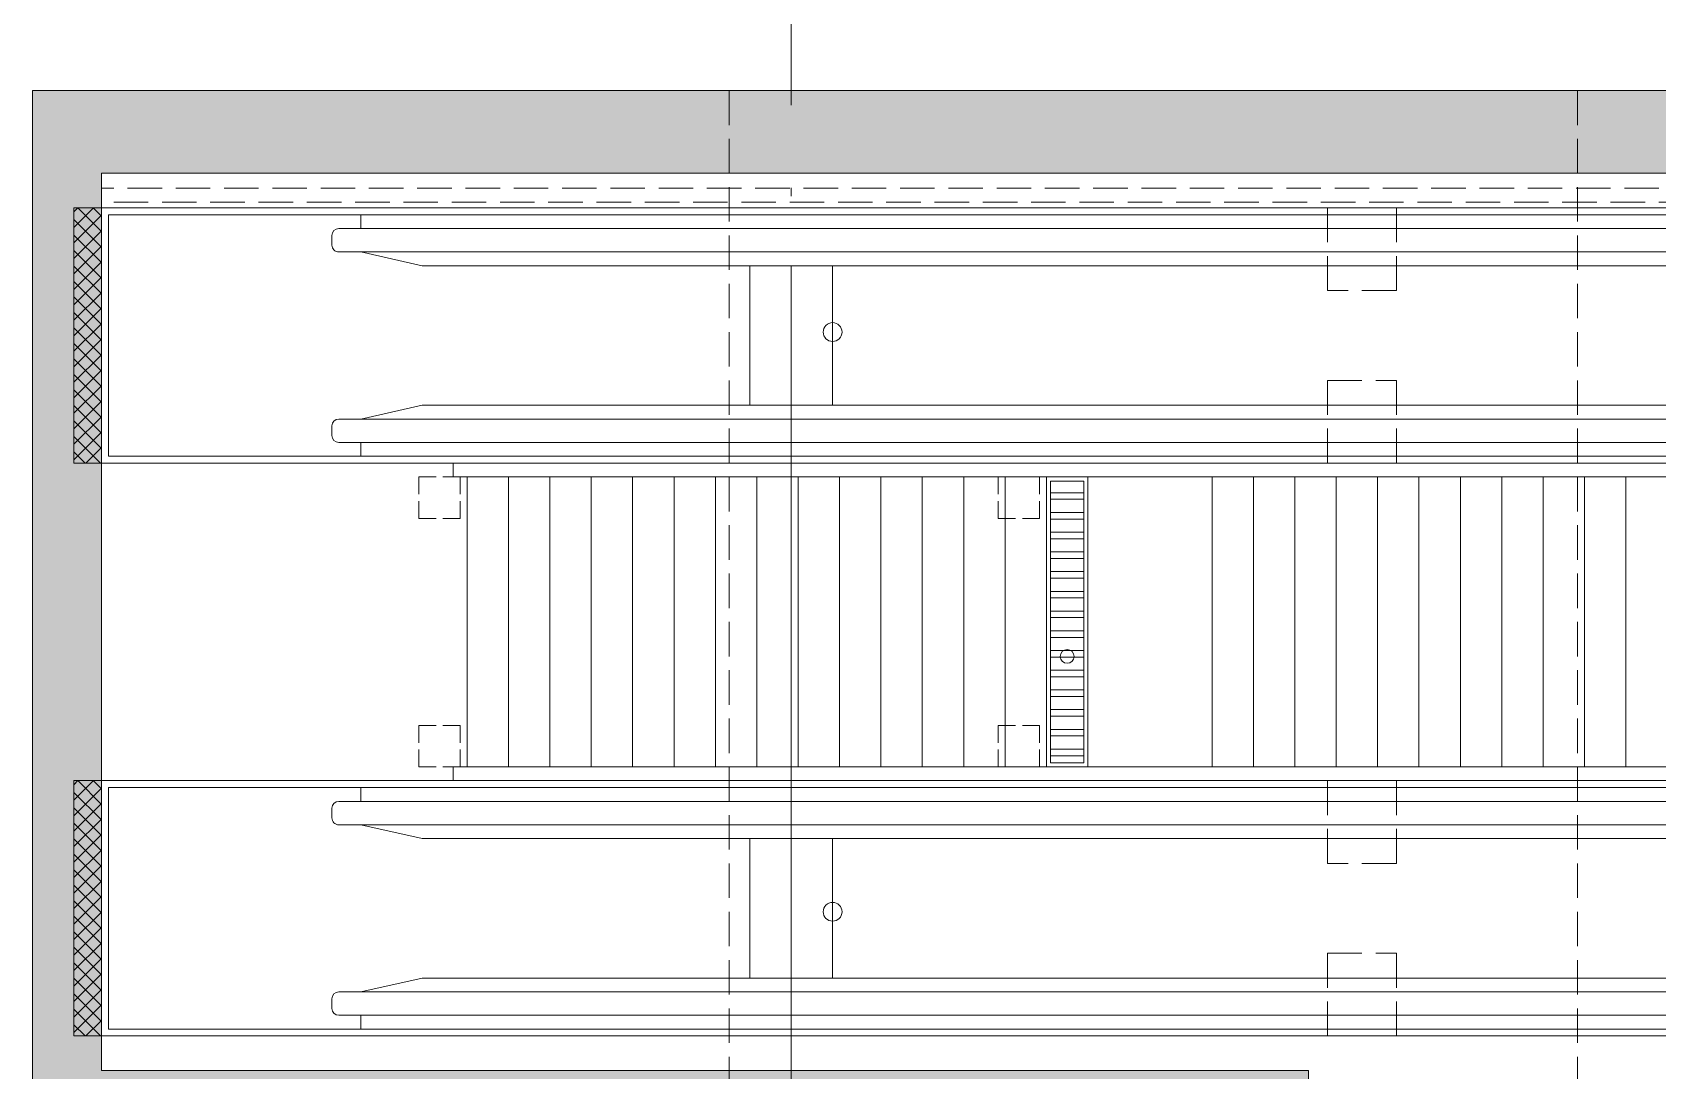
# Model space of a CAD drawing. Extents: x 4 to 13611208, y -605838 to 574722.
# Drawn here: x 12957510 to 12969289, y 424202 to 431722 of the extents above; entities that cross this region are included whole.
import ezdxf

# ---------------------------------------------------------------- set-up
doc = ezdxf.new("R2010")
doc.units = 0
doc.header["$LTSCALE"] = 1000
doc.header["$MEASUREMENT"] = 0
doc.linetypes.add('DASH', pattern=[0.35, 0.25, -0.1])
doc.linetypes.add('DOTE', pattern=[2.42, 2, -0.2, 0.02, -0.2])
doc.layers.add('建筑底图', color=8, linetype='Continuous', lineweight=13)

# ---------------------------------------------------------------- blocks, each defined once
blk = doc.blocks.new('3号出入口附属')
at = {"layer": '建筑底图'}
h = blk.add_hatch(dxfattribs=at)
h.set_pattern_fill('钢筋混凝土', color=256, scale=100, style=0)
h.set_pattern_definition([(45, (0, 0), (-176.7766953, 176.7766953), []), (50, (0, 0), (717.260183, -62.752135), [75, -825]), (355, (0, 0), (-138.751334, 752.192134), [60, -660]), (100.4514, (59.8, -5.2), (578.50938, 689.439542), [63.74019, -701.14211]), (46.1842, (0, 200), (1067.24105, -165.519014), [112.5, -1237.5]), (96.6356, (88.9, 186.2), (934.66271, 974.11787), [95.61029, -1051.713]), (351.1842, (0, 200), (934.66195, 974.1186), [90, -990]), (21, (100, 150), (596.907052, -402.61889), [75, -825]), (326, (100, 150), (243.31533, 725.150045), [60, -660]), (71.4514, (149.74, 116.45), (840.22263, 322.530497), [63.74019, -701.14211]), (37.5, (0, 0), (12.1598553, 332.893854), [0, -652, 0, -670, 0, -662.5]), (7.5, (0, 0), (263.069537, 394.411712), [0, -382, 0, -637, 0, -252.5]), (327.5, (-223, 0), (533.822436, -22.554872), [0, -250, 0, -780, 0, -1035]), (317.5, (-323, 0), (583.18617, 100.104982), [0, -325, 0, -518, 0, -735])])
h.paths.add_polyline_path([(11939104.3, 290868.3), (11939104.3, 291468.3), (11907705.3, 291468.3), (11907705.3, 283768.3), (11916954.3, 283768.3), (11916954.3, 284368.3), (11908205.3, 284368.3), (11908205.3, 290868.3)])
at = {"layer": '建筑底图', "lineweight": 0, "extrusion": (-6.46331e-06, 2.52909e-06, 1)}
h = blk.add_hatch(dxfattribs=at)
h.set_pattern_fill('ANSI37', color=8, scale=50, style=0)
h.set_pattern_definition([(44.9999996, (3471544.47, 286654.305), (-56.1266003, 56.1266012), []), (134.9999996, (3471544.47, 286654.305), (-56.1266012, -56.1266003), [])])
h.paths.add_polyline_path([(11908205.3, 290618.3), (11908005.3, 290618.3), (11908005.3, 288768.3), (11908205.3, 288768.3)])
at = {"layer": '建筑底图', "extrusion": (-6.46331e-06, 2.52909e-06, 1)}
h = blk.add_hatch(dxfattribs=at)
h.set_pattern_fill('ANSI32', color=256, scale=30, angle=315, style=0)
h.set_pattern_definition([(3e-07, (12541879.45, 577834.57), (-7e-07, 142.875), []), (3e-07, (12541927.07, 577786.95), (-7e-07, 142.875), [])])
h.paths.add_polyline_path([(11915325.3, 288638.3), (11915085.3, 288638.3), (11915085.3, 286598.3), (11915325.3, 286598.3)])
at = {"layer": '建筑底图', "lineweight": 0, "extrusion": (-6.46331e-06, 2.52909e-06, 1)}
h = blk.add_hatch(dxfattribs=at)
h.set_pattern_fill('ANSI37', color=8, scale=50, style=0)
h.set_pattern_definition([(44.9999996, (3471544.47, 282504.305), (-56.1266003, 56.1266012), []), (134.9999996, (3471544.47, 282504.305), (-56.1266012, -56.1266003), [])])
h.paths.add_polyline_path([(11908205.3, 286468.3), (11908005.3, 286468.3), (11908005.3, 284618.3), (11908205.3, 284618.3)])
at = {"layer": '建筑底图', "linetype": 'DOTE', "ltscale": 3}
blk.add_line((11913204.3, 269583), (11913204.3, 294100), dxfattribs=at)
at = {"layer": '建筑底图'}
for p, q in [((11946804.3, 291468.3), (11907705.3, 291468.3)), ((11907705.3, 291468.3), (11907705.3, 283768.3)), ((11908205.3, 284368.3), (11908205.3, 290868.3)), ((11908205.3, 290868.3), (11946204.3, 290868.3)), ((11910855.3, 288668.4), (11910855.3, 286568.3)), ((11911155.3, 288668.4), (11911155.3, 286568.3)), ((11911455.3, 288668.4), (11911455.3, 286568.3)), ((11911755.3, 288668.4), (11911755.3, 286568.3)), ((11912055.3, 288668.4), (11912055.3, 286568.3)), ((11912355.3, 288668.4), (11912355.3, 286568.3)), ((11912655.3, 288668.4), (11912655.3, 286568.3)), ((11912955.3, 288668.4), (11912955.3, 286568.3)), ((11913255.3, 288668.4), (11913255.3, 286568.3)), ((11913555.3, 288668.4), (11913555.3, 286568.3)), ((11913855.3, 288668.4), (11913855.3, 286568.3)), ((11914155.3, 288668.4), (11914155.3, 286568.3)), ((11914455.3, 288668.4), (11914455.3, 286568.3)), ((11914755.3, 288668.4), (11914755.3, 286568.3)), ((11915055.3, 288668.3), (11915055.3, 286568.3)), ((11916255.3, 288668.4), (11916255.3, 286568.3)), ((11916555.3, 288668.4), (11916555.3, 286568.3)), ((11916855.3, 288668.4), (11916855.3, 286568.3)), ((11917155.3, 288668.4), (11917155.3, 286568.3)), ((11917455.3, 288668.4), (11917455.3, 286568.3)), ((11917755.3, 288668.4), (11917755.3, 286568.3)), ((11918055.3, 288668.4), (11918055.3, 286568.3)), ((11918355.3, 288668.4), (11918355.3, 286568.3)), ((11918655.3, 288668.4), (11918655.3, 286568.3)), ((11918955.3, 288668.4), (11918955.3, 286568.3)), ((11919255.3, 288668.4), (11919255.3, 286568.3)), ((11916954.3, 284368.3), (11908205.3, 284368.3)), ((11916954.3, 283768.3), (11916954.3, 284368.3))]:
    blk.add_line(p, q, dxfattribs=at)
at = {"layer": '建筑底图', "linetype": 'DASH'}
for p, q in [((11912754.3, 291468.3), (11912754.3, 283768.3)), ((11918904.3, 291468.3), (11918904.3, 283768.3)), ((11946094.3, 290760.3), (11908205.3, 290760.3)), ((11945994.3, 290660.3), (11908205.3, 290660.3))]:
    blk.add_line(p, q, dxfattribs=at)
at = {"layer": '建筑底图', "lineweight": 0, "extrusion": (-6.46331e-06, 2.52909e-06, 1)}
for p, q in [((11908205.3, 290868.3), (11923611.6, 290868.3)), ((11908205.3, 290618.3), (11923611.6, 290618.3)), ((11908255.3, 290568.3), (11908255.3, 288818.3)), ((11908255.3, 290568.3), (11923611.6, 290568.3)), ((11910085.9, 290568.3), (11910085.9, 290468.3)), ((11909875.3, 290348.3), (11909875.3, 290418.3)), ((11923611.6, 290468.3), (11909925.2, 290468.3)), ((11923611.6, 290298.3), (11909925.3, 290298.3)), ((11910529.6, 290198.3), (11910085.9, 290298.3)), ((11923611.6, 290198.3), (11910529.6, 290198.3)), ((11912905.3, 290198.3), (11912905.3, 289188.3)), ((11913205.3, 290198.3), (11913205.3, 289188.3)), ((11913505.3, 290198.3), (11913505.3, 289188.3)), ((11910529.6, 289188.3), (11910085.9, 289088.3)), ((11923611.6, 289188.3), (11910529.6, 289188.3)), ((11923611.6, 289088.3), (11909925.3, 289088.3)), ((11909875.3, 289038.3), (11909875.3, 288968.3)), ((11923611.6, 288918.3), (11909925.3, 288918.3)), ((11910085.9, 288818.3), (11910085.9, 288918.3)), ((11908205.3, 288768.3), (11923611.6, 288768.6)), ((11923611.6, 288818.3), (11908255.3, 288818.3)), ((11910755.3, 288668.4), (11910755.3, 288768.4)), ((11910755.3, 288668.3), (11932274, 288668.3)), ((11908205.3, 286468.3), (11923611.6, 286468)), ((11910755.3, 286468.3), (11910755.3, 286568.3)), ((11910755.3, 286568.3), (11932274, 286568.3)), ((11908205.3, 284668.3), (11908205.3, 286418.3)), ((11908255.3, 284668.3), (11908255.3, 286418.3)), ((11923611.6, 286418.3), (11908255.3, 286418.3)), ((11910085.9, 286418.3), (11910085.9, 286318.3)), ((11909875.3, 286198.3), (11909875.3, 286268.3)), ((11923611.6, 286318.3), (11909925.3, 286318.3)), ((11923611.6, 286148.3), (11909925.2, 286148.3)), ((11910529.6, 286048.3), (11910085.9, 286148.3)), ((11923611.6, 286048.3), (11910529.6, 286048.3)), ((11912905.3, 285038.3), (11912905.3, 286048.3)), ((11913205.3, 285038.3), (11913205.3, 286048.3)), ((11913505.3, 285038.3), (11913505.3, 286048.3)), ((11923611.6, 284938.3), (11909925.3, 284938.3)), ((11910529.6, 285038.3), (11910085.9, 284938.3)), ((11923611.6, 285038.3), (11910529.6, 285038.3)), ((11909875.3, 284888.3), (11909875.3, 284818.3)), ((11923611.6, 284768.3), (11909925.3, 284768.3)), ((11910085.9, 284668.3), (11910085.9, 284768.3)), ((11908205.2, 284618.3), (11935614.3, 284618.3)), ((11908255.3, 284668.3), (11923611.6, 284668.3))]:
    blk.add_line(p, q, dxfattribs=at)
at = {"layer": '建筑底图', "ltscale": 3}
for p, q in [((11945954.3, 290618.3), (11908205.3, 290618.3)), ((11939954.3, 284618.3), (11908205.3, 284618.3))]:
    blk.add_line(p, q, dxfattribs=at)
at = {"layer": '建筑底图', "extrusion": (-6.46331e-06, 2.52909e-06, 1)}
blk.add_line((11918011.4, 290618.3), (11916951.1, 290618.3), dxfattribs=at)
for points, elevation in [([(11908205.3, 290618.3), (11908005.3, 290618.3), (11908005.3, 288768.3), (11908205.3, 288768.3)], -76.2), ([(11915355.3, 288668.3), (11915055.3, 288668.3), (11915055.3, 286568.3), (11915355.3, 286568.3)], -76.3), ([(11915325.3, 288638.3), (11915085.3, 288638.3), (11915085.3, 286598.3), (11915325.3, 286598.3)], -76.3), ([(11908205.3, 286468.3), (11908005.3, 286468.3), (11908005.3, 284618.3), (11908205.3, 284618.3)], -76.2)]:
    blk.add_lwpolyline(points, close=True, dxfattribs=dict(at, elevation=elevation))
at = {"layer": '建筑底图', "linetype": 'DASH'}
for points in [[(11917091.6, 290618.3), (11917591.6, 290618.3), (11917591.6, 290018.3), (11917091.6, 290018.3)], [(11917091.6, 289368.3), (11917591.6, 289368.3), (11917591.6, 288768.3), (11917091.6, 288768.3)], [(11917091.6, 286468.3), (11917591.6, 286468.3), (11917591.6, 285868.3), (11917091.6, 285868.3)], [(11917091.6, 285218.3), (11917591.6, 285218.3), (11917591.6, 284618.3), (11917091.6, 284618.3)]]:
    blk.add_lwpolyline(points, close=True, dxfattribs=at)
at = {"layer": '建筑底图', "linetype": 'DASH', "ltscale": 0.5}
for points in [[(11910505.3, 288668.3), (11910805.3, 288668.3), (11910805.3, 288368.3), (11910505.3, 288368.3)], [(11914705.3, 288668.3), (11915005.3, 288668.3), (11915005.3, 288368.3), (11914705.3, 288368.3)], [(11910505.3, 286568.3), (11910805.3, 286568.3), (11910805.3, 286868.3), (11910505.3, 286868.3)], [(11914705.3, 286568.3), (11915005.3, 286568.3), (11915005.3, 286868.3), (11914705.3, 286868.3)]]:
    blk.add_lwpolyline(points, close=True, dxfattribs=at)
at = {"layer": '建筑底图', "lineweight": 0}
for centre, major_axis, start_param, end_param in [((11909925.3, 290418.3), (0, 50), 0, 1.5707963), ((11909925.3, 290348.3), (0, 50), 1.5707963, 3.1415927), ((11913505.3, 289718.3), (0, 68.2), -1.5707963, 4.712389), ((11909925.3, 289038.3), (0, 50), 0, 1.5707963), ((11909925.3, 288968.3), (0, 50), 1.5707963, 3.1415926), ((11909925.3, 286268.3), (0, 50), 0, 1.5707963), ((11909925.3, 286198.3), (0, 50), 1.5707963, 3.1415927), ((11913505.3, 285518.3), (0, 68.2), -1.5707963, 4.712389), ((11909925.3, 284888.3), (0, 50), 0, 1.5707963), ((11909925.3, 284818.3), (0, 50), 1.5707963, 3.1415926)]:
    blk.add_ellipse(centre, major_axis=major_axis, ratio=1, start_param=start_param, end_param=end_param, dxfattribs=at)
at = {"layer": '建筑底图'}
blk.add_ellipse((11915205.3, 287368.3), major_axis=(0, 50), ratio=1, start_param=-1.5707963, end_param=4.712389, dxfattribs=at)

msp = doc.modelspace()

# ---------------------------------------------------------------- block references
at = {"layer": '建筑底图'}
msp.add_blockref('3号出入口附属', (1049804.4, 139833.3), dxfattribs=at)

doc.saveas('drawing.dxf')
